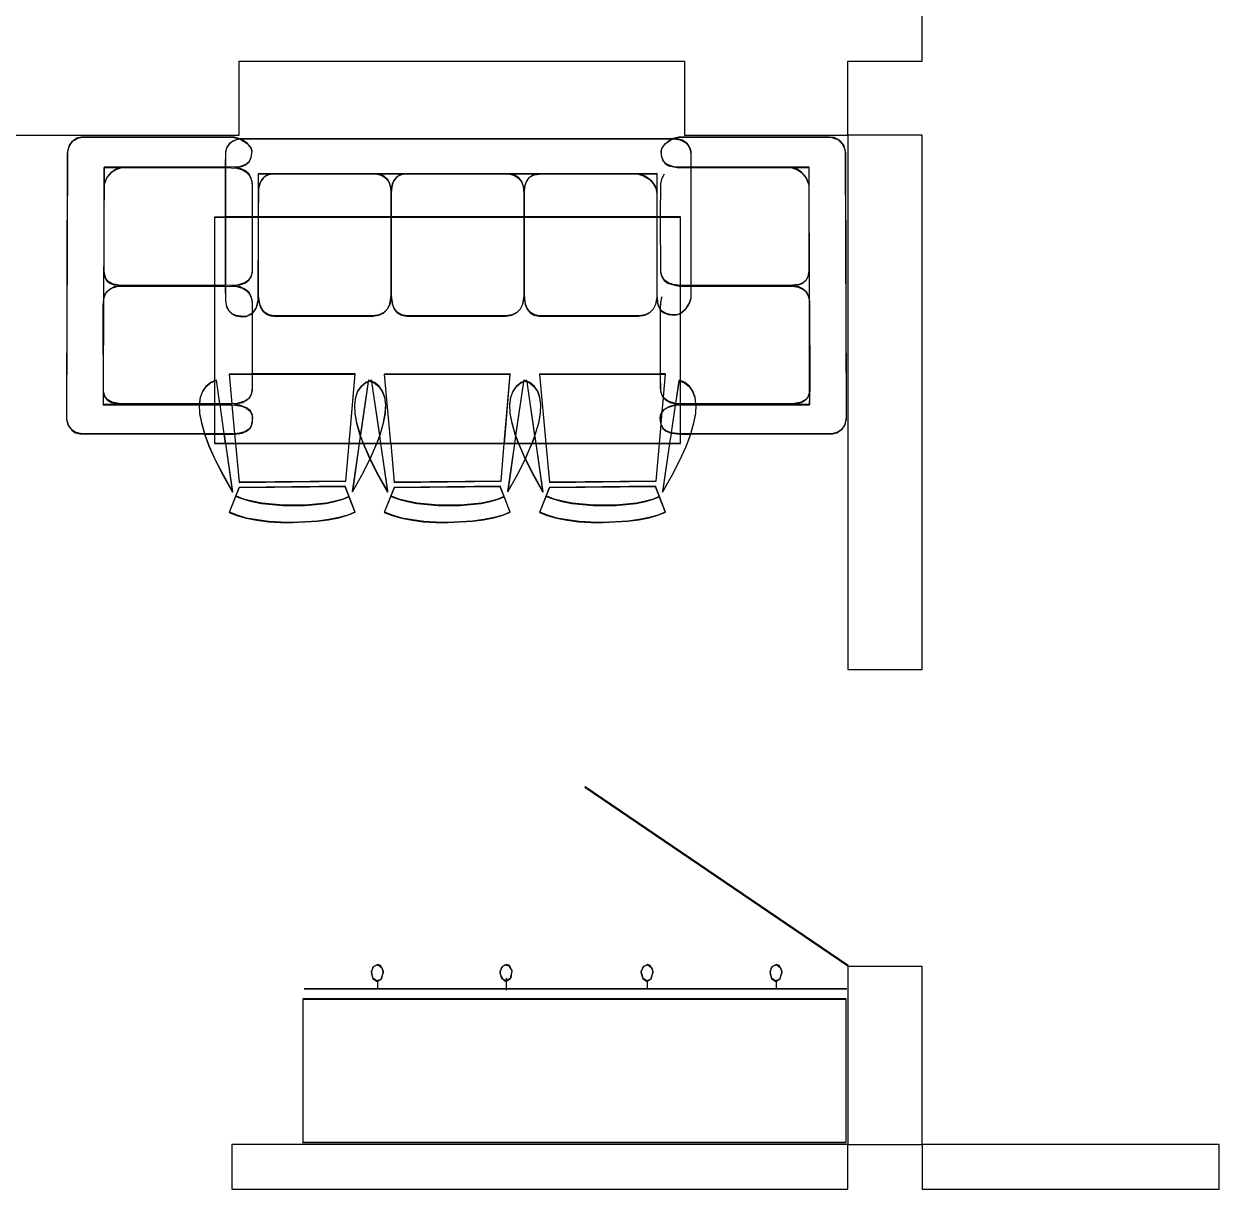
# Model space of a CAD drawing. Header units: metres. Extents: x -12.3 to 21.7, y -8.9 to 7.5.
# Drawn here: x 4.175 to 8.2, y -4.55 to -0.625 of the extents above; entities that cross this region are included whole.
import ezdxf

# ---------------------------------------------------------------- set-up
doc = ezdxf.new("R2010")
doc.units = ezdxf.units.M

msp = doc.modelspace()

# ---------------------------------------------------------------- linework, layer by layer
for p, q in [((7.2, -0.75), (7.2, 1.3)), ((4.9, -1), (4.9, -0.75)), ((4.9, -0.75), (6.4, -0.75)), ((6.4, -0.75), (6.4, -1)), ((6.95, -1), (6.95, -0.75)), ((6.95, -0.75), (7.2, -0.75)), ((4, -1), (4.9, -1)), ((6.8884, -1.006), (6.3811, -1.0065)), ((6.4, -1), (6.95, -1)), ((6.9039, -1.008), (6.8884, -1.006)), ((7.2, -1), (6.95, -1)), ((6.95, -1), (6.95, -2.8)), ((7.2, -2.8), (7.2, -1)), ((4.325, -1.0407), (4.3212, -1.0613)), ((4.3226, -1.0532), (4.3288, -1.0334)), ((4.3357, -1.0234), (4.325, -1.0407)), ((4.3288, -1.0334), (4.3408, -1.0187)), ((4.3537, -1.0104), (4.3357, -1.0234)), ((4.3408, -1.0187), (4.3596, -1.009)), ((4.3681, -1.0065), (4.3537, -1.0104)), ((4.3596, -1.009), (4.3751, -1.007)), ((4.8834, -1.0065), (4.3681, -1.0065)), ((4.3751, -1.007), (4.8824, -1.0075)), ((4.8582, -1.0413), (4.854, -1.0558)), ((4.855, -1.0548), (4.8592, -1.0403)), ((4.8661, -1.0297), (4.8582, -1.0413)), ((4.8592, -1.0403), (4.8713, -1.0249)), ((4.8783, -1.0198), (4.8661, -1.0297)), ((4.8713, -1.0249), (4.8912, -1.0149)), ((4.9, -1.012), (4.8783, -1.0198)), ((4.8824, -1.0075), (4.9, -1.012)), ((4.9027, -1.0117), (4.8834, -1.0065)), ((4.8912, -1.0149), (4.9017, -1.0127)), ((4.9017, -1.0127), (4.9264, -1.0274)), ((6.3613, -1.0105), (4.9027, -1.0117)), ((4.9043, -1.0123), (6.3619, -1.0116)), ((4.9274, -1.0264), (4.9043, -1.0123)), ((4.9264, -1.0274), (4.9395, -1.0436)), ((4.9405, -1.0426), (4.9274, -1.0264)), ((4.9395, -1.0436), (4.9423, -1.0549)), ((4.9433, -1.0539), (4.9405, -1.0426)), ((6.3263, -1.038), (6.321, -1.0492)), ((6.3212, -1.0539), (6.324, -1.0426)), ((6.324, -1.0426), (6.3361, -1.0274)), ((6.3432, -1.0216), (6.3263, -1.038)), ((6.3361, -1.0274), (6.3563, -1.0145)), ((6.3619, -1.0116), (6.3432, -1.0216)), ((6.3563, -1.0145), (6.3632, -1.0117)), ((6.3811, -1.0065), (6.3613, -1.0105)), ((6.3632, -1.0117), (6.3849, -1.0152)), ((6.3661, -1.0107), (6.3881, -1.007)), ((6.393, -1.0169), (6.3661, -1.0107)), ((6.3849, -1.0152), (6.4042, -1.0256)), ((6.3881, -1.007), (6.8954, -1.0075)), ((6.4102, -1.0295), (6.393, -1.0169)), ((6.4042, -1.0256), (6.4134, -1.036)), ((6.4177, -1.0411), (6.4102, -1.0295)), ((6.4134, -1.036), (6.4192, -1.0489)), ((6.4217, -1.0552), (6.4177, -1.0411)), ((6.8954, -1.0075), (6.9161, -1.0147)), ((6.9227, -1.0177), (6.9039, -1.008)), ((6.9161, -1.0147), (6.9311, -1.0286)), ((6.9357, -1.0334), (6.9227, -1.0177)), ((6.9311, -1.0286), (6.9397, -1.0473)), ((6.9419, -1.0532), (6.9357, -1.0334)), ((4.3212, -1.0613), (4.3186, -1.9581)), ((4.3195, -1.9571), (4.3226, -1.0532)), ((4.854, -1.0558), (4.8534, -1.1081)), ((4.8544, -1.1081), (4.855, -1.0548)), ((4.9397, -1.0755), (4.9327, -1.0902)), ((4.9337, -1.0892), (4.9407, -1.0745)), ((4.9423, -1.0549), (4.9397, -1.0755)), ((4.9407, -1.0745), (4.9433, -1.0539)), ((6.321, -1.0492), (6.3209, -1.066)), ((6.3209, -1.066), (6.3258, -1.0836)), ((6.3238, -1.0745), (6.3212, -1.0539)), ((6.3309, -1.0892), (6.3238, -1.0745)), ((6.3258, -1.0836), (6.3349, -1.0957)), ((6.4192, -1.0489), (6.4212, -1.0641)), ((6.4212, -1.0641), (6.4212, -1.1081)), ((6.4222, -1.1081), (6.4217, -1.0552)), ((6.9397, -1.0473), (6.9414, -1.0613)), ((6.9414, -1.0613), (6.944, -1.9581)), ((6.9454, -1.95), (6.9419, -1.0532)), ((4.445, -1.1081), (4.4426, -1.5532)), ((4.4448, -1.1662), (4.445, -1.1092)), ((4.8534, -1.1081), (4.445, -1.1081)), ((4.445, -1.1092), (4.5015, -1.1092)), ((4.4706, -1.124), (4.4529, -1.1448)), ((4.4539, -1.1438), (4.4696, -1.125)), ((4.4696, -1.125), (4.4844, -1.1153)), ((4.4854, -1.1143), (4.4706, -1.124)), ((4.4844, -1.1153), (4.5016, -1.1099)), ((4.5015, -1.1092), (4.4854, -1.1143)), ((4.5016, -1.1099), (4.8534, -1.1092)), ((4.8534, -1.1092), (4.8534, -1.2745)), ((4.9012, -1.1064), (4.8544, -1.1081)), ((4.8544, -1.2745), (4.8544, -1.1092)), ((4.8544, -1.1092), (4.8925, -1.1109)), ((4.8852, -1.1089), (4.908, -1.1057)), ((4.9032, -1.1121), (4.8852, -1.1089)), ((4.8925, -1.1109), (4.9108, -1.1162)), ((4.9228, -1.099), (4.9012, -1.1064)), ((4.9196, -1.1192), (4.9032, -1.1121)), ((4.908, -1.1057), (4.9218, -1.1)), ((4.9108, -1.1162), (4.9253, -1.1251)), ((4.9321, -1.13), (4.9196, -1.1192)), ((4.9218, -1.1), (4.9337, -1.0892)), ((4.9327, -1.0902), (4.9228, -1.099)), ((4.9253, -1.1251), (4.9358, -1.1377)), ((6.3417, -1.099), (6.3309, -1.0892)), ((6.3349, -1.0957), (6.3473, -1.1033)), ((6.3634, -1.1064), (6.3417, -1.099)), ((6.3473, -1.1033), (6.3806, -1.1096)), ((6.4212, -1.1081), (6.3634, -1.1064)), ((6.3806, -1.1096), (6.4212, -1.1092)), ((6.4212, -1.1092), (6.4212, -1.5063)), ((6.8195, -1.1081), (6.4222, -1.1081)), ((6.4222, -1.5063), (6.4222, -1.1092)), ((6.4222, -1.1092), (6.7609, -1.1099)), ((6.7609, -1.1099), (6.7781, -1.1153)), ((6.7791, -1.1143), (6.7631, -1.1092)), ((6.7631, -1.1092), (6.8185, -1.1092)), ((6.7781, -1.1153), (6.7929, -1.125)), ((6.7939, -1.124), (6.7791, -1.1143)), ((6.7929, -1.125), (6.8096, -1.1448)), ((6.8106, -1.1438), (6.7939, -1.124)), ((6.8185, -1.1092), (6.8187, -1.1651)), ((6.8206, -1.5512), (6.8195, -1.1081)), ((4.4529, -1.1448), (4.4448, -1.1662)), ((4.4453, -1.4608), (4.4456, -1.1662)), ((4.4456, -1.1662), (4.4539, -1.1438)), ((4.9405, -1.1445), (4.9321, -1.13)), ((4.9358, -1.1377), (4.9421, -1.1542)), ((4.9447, -1.1629), (4.9405, -1.1445)), ((4.9421, -1.1542), (4.9443, -1.1746)), ((4.9453, -1.2745), (4.9447, -1.1629)), ((4.9645, -1.13), (4.9644, -1.2745)), ((6.3076, -1.129), (4.9645, -1.13)), ((4.9654, -1.13), (5.0076, -1.13)), ((4.9654, -1.1798), (4.9654, -1.13)), ((4.9715, -1.1569), (4.9654, -1.1798)), ((4.9659, -1.1833), (4.9694, -1.1639)), ((4.9694, -1.1639), (4.9765, -1.149)), ((4.9803, -1.1442), (4.9715, -1.1569)), ((4.9765, -1.149), (4.986, -1.1394)), ((4.9935, -1.1345), (4.9803, -1.1442)), ((4.986, -1.1394), (4.9999, -1.1326)), ((5.0076, -1.13), (4.9935, -1.1345)), ((4.9999, -1.1326), (5.0129, -1.13)), ((5.0129, -1.13), (5.362, -1.1306)), ((5.362, -1.1306), (5.38, -1.1355)), ((5.3725, -1.1316), (5.3648, -1.13)), ((5.3648, -1.13), (5.4537, -1.13)), ((5.3885, -1.1384), (5.3725, -1.1316)), ((5.38, -1.1355), (5.3939, -1.1442)), ((5.4002, -1.149), (5.3885, -1.1384)), ((5.3939, -1.1442), (5.4036, -1.1569)), ((5.4079, -1.1639), (5.4002, -1.149)), ((5.4036, -1.1569), (5.4093, -1.174)), ((5.4117, -1.1833), (5.4079, -1.1639)), ((5.4135, -1.1833), (5.4168, -1.1639)), ((5.4188, -1.1569), (5.4138, -1.174)), ((5.4168, -1.1639), (5.4235, -1.149)), ((5.4271, -1.1442), (5.4188, -1.1569)), ((5.4235, -1.149), (5.4326, -1.1394)), ((5.4399, -1.1345), (5.4271, -1.1442)), ((5.4326, -1.1394), (5.4461, -1.1326)), ((5.4537, -1.13), (5.4399, -1.1345)), ((5.4461, -1.1326), (5.4589, -1.13)), ((5.4589, -1.13), (5.8083, -1.1306)), ((5.8083, -1.1306), (5.8268, -1.1355)), ((5.8278, -1.1345), (5.8112, -1.13)), ((5.8112, -1.13), (5.9029, -1.1305)), ((5.8268, -1.1355), (5.841, -1.1442)), ((5.842, -1.1432), (5.8278, -1.1345)), ((5.841, -1.1442), (5.851, -1.1569)), ((5.852, -1.1559), (5.842, -1.1432)), ((5.851, -1.1569), (5.857, -1.174)), ((5.858, -1.173), (5.852, -1.1559)), ((5.8612, -1.1833), (5.8645, -1.164)), ((5.8664, -1.1571), (5.8614, -1.1741)), ((5.8645, -1.164), (5.8712, -1.1494)), ((5.8748, -1.1446), (5.8664, -1.1571)), ((5.8712, -1.1494), (5.8803, -1.14)), ((5.8876, -1.1352), (5.8748, -1.1446)), ((5.8803, -1.14), (5.8938, -1.1334)), ((5.9029, -1.1305), (5.8876, -1.1352)), ((5.8938, -1.1334), (5.9207, -1.13)), ((5.9207, -1.13), (6.2414, -1.1306)), ((6.2414, -1.1306), (6.2582, -1.1352)), ((6.2675, -1.138), (6.2443, -1.13)), ((6.2443, -1.13), (6.3066, -1.13)), ((6.2582, -1.1352), (6.282, -1.1493)), ((6.2897, -1.1546), (6.2675, -1.138)), ((6.282, -1.1493), (6.2947, -1.1627)), ((6.3006, -1.1693), (6.2897, -1.1546)), ((6.2947, -1.1627), (6.3034, -1.1784)), ((6.3066, -1.13), (6.3066, -1.1855)), ((6.3076, -1.2745), (6.3076, -1.129)), ((6.3188, -1.1639), (6.3182, -1.2745)), ((6.323, -1.1455), (6.3188, -1.1639)), ((6.3192, -1.2745), (6.3198, -1.1629)), ((6.3198, -1.1629), (6.324, -1.1445)), ((6.3315, -1.1309), (6.323, -1.1455)), ((6.324, -1.1445), (6.3315, -1.1309)), ((6.8096, -1.1448), (6.8179, -1.1672)), ((6.8187, -1.1651), (6.8106, -1.1438)), ((4.9443, -1.1746), (4.9443, -1.2745)), ((4.9654, -1.2745), (4.9659, -1.1833)), ((5.4093, -1.174), (5.4112, -1.1959)), ((5.4112, -1.1959), (5.4112, -1.2745)), ((5.4122, -1.1941), (5.4117, -1.1833)), ((5.4138, -1.174), (5.4122, -1.1941)), ((5.4131, -1.2745), (5.4135, -1.1833)), ((5.857, -1.174), (5.8589, -1.1959)), ((5.8598, -1.1936), (5.858, -1.173)), ((5.8589, -1.1959), (5.8589, -1.2745)), ((5.8614, -1.1741), (5.8598, -1.1936)), ((5.8608, -1.2745), (5.8612, -1.1833)), ((6.3066, -1.1855), (6.3006, -1.1693)), ((6.3034, -1.1784), (6.3066, -1.1959)), ((6.3066, -1.1959), (6.3066, -1.2745)), ((6.8179, -1.1672), (6.8182, -1.4618)), ((4.8534, -1.2745), (4.8171, -1.2755)), ((4.8171, -1.2755), (4.8171, -1.5063)), ((4.8182, -1.5063), (4.8182, -1.2755)), ((4.8182, -1.2755), (4.8534, -1.2755)), ((4.8534, -1.2755), (4.8534, -1.5063)), ((4.9443, -1.2745), (4.8544, -1.2745)), ((4.8544, -1.5063), (4.8544, -1.2755)), ((4.8544, -1.2755), (4.9443, -1.2755)), ((4.9443, -1.2755), (4.9437, -1.4618)), ((4.9447, -1.4608), (4.9453, -1.2755)), ((4.9644, -1.2745), (4.9453, -1.2745)), ((4.9453, -1.2755), (4.9644, -1.2755)), ((4.9644, -1.2755), (4.9629, -1.5618)), ((5.4112, -1.2745), (4.9654, -1.2745)), ((4.9654, -1.5398), (4.9654, -1.2755)), ((4.9654, -1.2755), (5.4112, -1.2755)), ((5.4112, -1.2755), (5.4107, -1.5508)), ((5.8589, -1.2745), (5.4131, -1.2745)), ((5.4131, -1.5388), (5.4131, -1.2755)), ((5.4131, -1.2755), (5.8589, -1.2755)), ((5.8589, -1.2755), (5.8584, -1.5508)), ((6.3066, -1.2745), (5.8608, -1.2745)), ((5.8608, -1.5388), (5.8608, -1.2755)), ((5.8608, -1.2755), (6.3066, -1.2755)), ((6.3066, -1.2755), (6.3061, -1.5508)), ((6.3182, -1.2745), (6.3076, -1.2745)), ((6.3076, -1.5397), (6.3076, -1.2755)), ((6.3076, -1.2755), (6.3182, -1.2755)), ((6.3182, -1.2755), (6.3188, -1.4618)), ((6.3859, -1.2745), (6.3192, -1.2745)), ((6.3198, -1.4608), (6.3192, -1.2755)), ((6.3192, -1.2755), (6.3849, -1.2755)), ((6.3849, -1.2755), (6.3849, -1.5061)), ((6.3859, -1.5061), (6.3859, -1.2745)), ((4.4447, -1.5445), (4.4443, -1.4618)), ((4.4443, -1.4618), (4.4473, -1.477)), ((4.451, -1.4824), (4.4453, -1.4608)), ((4.4473, -1.477), (4.4537, -1.4891)), ((4.4593, -1.4929), (4.451, -1.4824)), ((4.4537, -1.4891), (4.4641, -1.4981)), ((4.9186, -1.4981), (4.9321, -1.4881)), ((4.9315, -1.4885), (4.9196, -1.4971)), ((4.9395, -1.477), (4.9315, -1.4885)), ((4.9321, -1.4881), (4.9405, -1.476)), ((4.9437, -1.4618), (4.9395, -1.477)), ((4.9405, -1.476), (4.9447, -1.4608)), ((6.3188, -1.4618), (6.323, -1.477)), ((6.324, -1.476), (6.3198, -1.4608)), ((6.323, -1.477), (6.3315, -1.4891)), ((6.3325, -1.4881), (6.324, -1.476)), ((6.3315, -1.4891), (6.344, -1.4981)), ((6.345, -1.4971), (6.3325, -1.4881)), ((6.7985, -1.4981), (6.8098, -1.4881)), ((6.8088, -1.4891), (6.7995, -1.4971)), ((6.8152, -1.477), (6.8088, -1.4891)), ((6.8098, -1.4881), (6.8162, -1.476)), ((6.8182, -1.4618), (6.8152, -1.477)), ((6.8162, -1.476), (6.8194, -1.4556)), ((6.8194, -1.4556), (6.8196, -1.547)), ((4.4488, -1.5357), (4.4573, -1.5237)), ((4.4639, -1.5182), (4.4518, -1.5299)), ((4.4573, -1.5237), (4.4701, -1.5151)), ((4.4719, -1.5004), (4.4593, -1.4929)), ((4.4795, -1.5111), (4.4639, -1.5182)), ((4.4641, -1.4981), (4.4789, -1.504)), ((4.4701, -1.5151), (4.488, -1.5099)), ((4.4999, -1.5059), (4.4719, -1.5004)), ((4.4789, -1.504), (4.5087, -1.5072)), ((4.5087, -1.5072), (4.4795, -1.5111)), ((4.488, -1.5099), (4.5109, -1.5081)), ((4.8171, -1.5063), (4.4999, -1.5059)), ((4.5109, -1.5081), (4.8171, -1.5081)), ((4.8171, -1.5081), (4.8171, -1.8275)), ((4.8534, -1.5063), (4.8182, -1.5063)), ((4.8182, -1.827), (4.8182, -1.5081)), ((4.8182, -1.5081), (4.8534, -1.5081)), ((4.8534, -1.5081), (4.8539, -1.5582)), ((4.8935, -1.5048), (4.8544, -1.5063)), ((4.8549, -1.5572), (4.8544, -1.5081)), ((4.8544, -1.5081), (4.8925, -1.5099)), ((4.8736, -1.5072), (4.9021, -1.504)), ((4.9032, -1.5111), (4.8736, -1.5072)), ((4.8925, -1.5099), (4.9108, -1.5151)), ((4.9196, -1.4971), (4.8935, -1.5048)), ((4.9021, -1.504), (4.9186, -1.4981)), ((4.9196, -1.5182), (4.9032, -1.5111)), ((4.9108, -1.5151), (4.9253, -1.5241)), ((4.932, -1.5289), (4.9196, -1.5182)), ((4.9253, -1.5241), (4.9358, -1.5367)), ((4.9405, -1.5435), (4.932, -1.5289)), ((6.344, -1.4981), (6.37, -1.5058)), ((6.3614, -1.503), (6.345, -1.4971)), ((6.3849, -1.5061), (6.3614, -1.503)), ((6.37, -1.5058), (6.3816, -1.5075)), ((6.3816, -1.5075), (6.3806, -1.5086)), ((6.3806, -1.5086), (6.3849, -1.5084)), ((6.3849, -1.5084), (6.3849, -1.601)), ((6.4212, -1.5063), (6.3859, -1.5061)), ((6.3859, -1.5084), (6.4212, -1.5081)), ((6.3859, -1.6005), (6.3859, -1.5084)), ((6.4212, -1.5081), (6.4206, -1.5486)), ((6.4216, -1.5476), (6.4222, -1.5081)), ((6.7526, -1.5063), (6.4222, -1.5063)), ((6.4222, -1.5081), (6.7637, -1.5086)), ((6.7846, -1.503), (6.7526, -1.5063)), ((6.755, -1.5072), (6.7836, -1.504)), ((6.785, -1.5111), (6.755, -1.5072)), ((6.7637, -1.5086), (6.784, -1.512)), ((6.7836, -1.504), (6.7985, -1.4981)), ((6.784, -1.512), (6.7996, -1.5192)), ((6.7995, -1.4971), (6.7846, -1.503)), ((6.8006, -1.5182), (6.785, -1.5111)), ((6.7996, -1.5192), (6.8107, -1.5299)), ((6.8117, -1.5289), (6.8006, -1.5182)), ((6.8196, -1.547), (6.8117, -1.5289)), ((4.4426, -1.5532), (4.441, -1.5736)), ((4.4431, -1.8643), (4.4439, -1.5512)), ((4.4439, -1.5512), (4.4488, -1.5357)), ((4.4518, -1.5299), (4.4447, -1.5445)), ((4.8539, -1.5582), (4.8576, -1.5776)), ((4.8586, -1.5765), (4.8549, -1.5572)), ((4.9358, -1.5367), (4.9421, -1.5532)), ((4.9447, -1.5619), (4.9405, -1.5435)), ((4.9421, -1.5532), (4.9443, -1.5736)), ((4.9453, -1.5988), (4.9447, -1.5619)), ((4.9629, -1.5618), (4.9559, -1.5841)), ((4.9569, -1.5831), (4.965, -1.5522)), ((4.965, -1.5522), (4.971, -1.5785)), ((4.9691, -1.5692), (4.9654, -1.5398)), ((4.9758, -1.5849), (4.9691, -1.5692)), ((5.3998, -1.5849), (5.4078, -1.5692)), ((5.4107, -1.5508), (5.4068, -1.5701)), ((5.4078, -1.5692), (5.4121, -1.5404)), ((5.4121, -1.5404), (5.4158, -1.5701)), ((5.4168, -1.5692), (5.4131, -1.5388)), ((5.4235, -1.5849), (5.4168, -1.5692)), ((5.8475, -1.5849), (5.8555, -1.5692)), ((5.8584, -1.5508), (5.8545, -1.5701)), ((5.8555, -1.5692), (5.8598, -1.541)), ((5.8598, -1.541), (5.8635, -1.5701)), ((5.8645, -1.5691), (5.8608, -1.5388)), ((5.8712, -1.5849), (5.8645, -1.5691)), ((6.2952, -1.5849), (6.3031, -1.5691)), ((6.3061, -1.5508), (6.3021, -1.5701)), ((6.3031, -1.5691), (6.3069, -1.551)), ((6.3069, -1.551), (6.3105, -1.5731)), ((6.3114, -1.5721), (6.3076, -1.5397)), ((6.3188, -1.5629), (6.3179, -1.5856)), ((6.323, -1.5445), (6.3188, -1.5629)), ((6.3192, -1.5726), (6.323, -1.5445)), ((6.4047, -1.5845), (6.4173, -1.5633)), ((6.4206, -1.5486), (6.4129, -1.5718)), ((6.4173, -1.5633), (6.4216, -1.5476)), ((6.8107, -1.5299), (6.8178, -1.5445)), ((6.8178, -1.5445), (6.8196, -1.5521)), ((6.8196, -1.5521), (6.8199, -1.8688)), ((6.8221, -1.5619), (6.8206, -1.5512)), ((6.8225, -1.851), (6.8221, -1.5619)), ((4.441, -1.5736), (4.442, -1.9079)), ((4.8576, -1.5776), (4.8648, -1.592)), ((4.8658, -1.591), (4.8586, -1.5765)), ((4.8648, -1.592), (4.875, -1.6021)), ((4.8761, -1.6011), (4.8658, -1.591)), ((4.875, -1.6021), (4.8882, -1.6082)), ((4.8892, -1.6072), (4.8761, -1.6011)), ((4.8882, -1.6082), (4.9125, -1.6114)), ((4.9135, -1.6104), (4.8892, -1.6072)), ((4.9243, -1.6094), (4.9135, -1.6104)), ((4.9233, -1.6104), (4.9403, -1.6032)), ((4.9335, -1.6066), (4.9243, -1.6094)), ((4.9443, -1.5996), (4.9335, -1.6066)), ((4.9403, -1.6032), (4.9443, -1.5998)), ((4.9443, -1.5736), (4.9443, -1.5996)), ((4.9443, -1.5998), (4.9443, -1.8041)), ((4.9453, -1.5989), (4.9569, -1.5831)), ((4.9559, -1.5841), (4.9453, -1.5988)), ((4.9453, -1.8041), (4.9453, -1.5989)), ((4.971, -1.5785), (4.9794, -1.5923)), ((4.9859, -1.5968), (4.9758, -1.5849)), ((4.9794, -1.5923), (4.9912, -1.6023)), ((4.9994, -1.6049), (4.9859, -1.5968)), ((4.9912, -1.6023), (5.0065, -1.6084)), ((5.0165, -1.6089), (4.9994, -1.6049)), ((5.0065, -1.6084), (5.0253, -1.6104)), ((5.3508, -1.6089), (5.0165, -1.6089)), ((5.0253, -1.6104), (5.3498, -1.6099)), ((5.3498, -1.6099), (5.3704, -1.6058)), ((5.3714, -1.6049), (5.3508, -1.6089)), ((5.3704, -1.6058), (5.3867, -1.5978)), ((5.3877, -1.5968), (5.3714, -1.6049)), ((5.3867, -1.5978), (5.3998, -1.5849)), ((5.3988, -1.5859), (5.3877, -1.5968)), ((5.4068, -1.5701), (5.3988, -1.5859)), ((5.4158, -1.5701), (5.4225, -1.5859)), ((5.4225, -1.5859), (5.4326, -1.5978)), ((5.4336, -1.5968), (5.4235, -1.5849)), ((5.4326, -1.5978), (5.4461, -1.6058)), ((5.4471, -1.6049), (5.4336, -1.5968)), ((5.4461, -1.6058), (5.4631, -1.6099)), ((5.4642, -1.6089), (5.4471, -1.6049)), ((5.4631, -1.6099), (5.7975, -1.6099)), ((5.7985, -1.6089), (5.4642, -1.6089)), ((5.7975, -1.6099), (5.8181, -1.6058)), ((5.8191, -1.6049), (5.7985, -1.6089)), ((5.8181, -1.6058), (5.8344, -1.5978)), ((5.8354, -1.5968), (5.8191, -1.6049)), ((5.8344, -1.5978), (5.8475, -1.5849)), ((5.8465, -1.5859), (5.8354, -1.5968)), ((5.8545, -1.5701), (5.8465, -1.5859)), ((5.8635, -1.5701), (5.8702, -1.5858)), ((5.8702, -1.5858), (5.8803, -1.5978)), ((5.8812, -1.5968), (5.8712, -1.5849)), ((5.8803, -1.5978), (5.8938, -1.6058)), ((5.8948, -1.6049), (5.8812, -1.5968)), ((5.8938, -1.6058), (5.9108, -1.6099)), ((5.9118, -1.6089), (5.8948, -1.6049)), ((5.9108, -1.6099), (6.2451, -1.6099)), ((6.2461, -1.6089), (5.9118, -1.6089)), ((6.2451, -1.6099), (6.2658, -1.6058)), ((6.2668, -1.6049), (6.2461, -1.6089)), ((6.2658, -1.6058), (6.2821, -1.5978)), ((6.2831, -1.5968), (6.2668, -1.6049)), ((6.2821, -1.5978), (6.2952, -1.5849)), ((6.2942, -1.5858), (6.2831, -1.5968)), ((6.3021, -1.5701), (6.2942, -1.5858)), ((6.3105, -1.5731), (6.3182, -1.5881)), ((6.3179, -1.5856), (6.3114, -1.5721)), ((6.3182, -1.5881), (6.3182, -1.8041)), ((6.3192, -1.5871), (6.3192, -1.5726)), ((6.3227, -1.5913), (6.3192, -1.5871)), ((6.3192, -1.8041), (6.3192, -1.5893)), ((6.3192, -1.5893), (6.3278, -1.5972)), ((6.3363, -1.6002), (6.3227, -1.5913)), ((6.3278, -1.5972), (6.3443, -1.6041)), ((6.356, -1.605), (6.3363, -1.6002)), ((6.3443, -1.6041), (6.3675, -1.6066)), ((6.3748, -1.6049), (6.356, -1.605)), ((6.3675, -1.6066), (6.3849, -1.6015)), ((6.3849, -1.601), (6.3748, -1.6049)), ((6.3849, -1.6015), (6.3849, -1.8261)), ((6.3989, -1.5908), (6.3859, -1.6005)), ((6.3859, -1.8265), (6.3865, -1.6007)), ((6.3865, -1.6007), (6.4047, -1.5845)), ((6.4129, -1.5718), (6.3989, -1.5908)), ((4.9125, -1.6114), (4.9233, -1.6104)), ((4.9443, -1.8041), (4.866, -1.8051)), ((4.866, -1.8051), (4.8753, -1.9052)), ((4.8671, -1.8051), (4.9443, -1.8051)), ((4.8764, -1.9051), (4.8671, -1.8051)), ((4.9443, -1.8051), (4.9437, -1.8608)), ((5.2903, -1.8041), (4.9453, -1.8041)), ((4.9453, -1.851), (4.9453, -1.8051)), ((4.9453, -1.8051), (5.2893, -1.8051)), ((5.2893, -1.8051), (5.2693, -2.0379)), ((5.2702, -2.0379), (5.2903, -1.8041)), ((5.8129, -1.8041), (5.3887, -1.8051)), ((5.3887, -1.8051), (5.4101, -2.0379)), ((5.4112, -2.0379), (5.3897, -1.8051)), ((5.3897, -1.8051), (5.8119, -1.8051)), ((5.8119, -1.8051), (5.7919, -2.0379)), ((5.7928, -2.0379), (5.8129, -1.8041)), ((6.3182, -1.8041), (5.9113, -1.8051)), ((5.9113, -1.8051), (5.9327, -2.0379)), ((5.9338, -2.0379), (5.9123, -1.8051)), ((5.9123, -1.8051), (6.3182, -1.8051)), ((6.3182, -1.8051), (6.3188, -1.8608)), ((6.3355, -1.8041), (6.3192, -1.8041)), ((6.3192, -1.851), (6.3192, -1.8051)), ((6.3192, -1.8051), (6.3345, -1.8051)), ((6.3345, -1.8051), (6.3279, -1.8816)), ((6.3288, -1.8826), (6.3355, -1.8041)), ((4.7876, -1.8468), (4.7761, -1.8633)), ((4.7771, -1.8623), (4.7884, -1.8462)), ((4.8042, -1.8333), (4.7876, -1.8468)), ((4.7884, -1.8462), (4.8032, -1.8343)), ((4.8032, -1.8343), (4.8171, -1.828)), ((4.8171, -1.8275), (4.8042, -1.8333)), ((4.8171, -1.828), (4.8171, -1.9053)), ((4.8235, -1.8246), (4.8182, -1.827)), ((4.8182, -1.8276), (4.8225, -1.8256)), ((4.8182, -1.9053), (4.8182, -1.8276)), ((4.8225, -1.8256), (4.8341, -1.9053)), ((4.8352, -1.9053), (4.8235, -1.8246)), ((4.9431, -1.8678), (4.9453, -1.851)), ((5.3103, -1.8468), (5.2987, -1.8633)), ((5.2997, -1.8623), (5.311, -1.8462)), ((5.3347, -1.8303), (5.3085, -2.0105)), ((5.3091, -2.0121), (5.3356, -1.8298)), ((5.3268, -1.8333), (5.3103, -1.8468)), ((5.311, -1.8462), (5.3258, -1.8343)), ((5.3258, -1.8343), (5.3347, -1.8303)), ((5.3348, -1.8297), (5.3268, -1.8333)), ((5.3364, -1.8246), (5.3348, -1.8297)), ((5.3356, -1.8298), (5.3403, -1.8278)), ((5.3357, -1.8293), (5.3362, -1.8259)), ((5.3396, -1.8275), (5.3357, -1.8293)), ((5.3362, -1.8259), (5.3396, -1.8275)), ((5.3412, -1.8268), (5.3364, -1.8246)), ((5.3403, -1.8278), (5.3458, -1.8303)), ((5.3461, -1.8246), (5.3412, -1.8268)), ((5.3419, -1.827), (5.3451, -1.8256)), ((5.3456, -1.8287), (5.3419, -1.827)), ((5.3451, -1.8256), (5.3456, -1.8287)), ((5.3458, -1.8303), (5.3724, -2.0131)), ((5.3468, -1.8293), (5.3461, -1.8246)), ((5.3557, -1.8333), (5.3468, -1.8293)), ((5.3732, -2.0109), (5.347, -1.8308)), ((5.347, -1.8308), (5.3547, -1.8343)), ((5.3547, -1.8343), (5.3703, -1.8468)), ((5.3712, -1.8458), (5.3557, -1.8333)), ((5.3703, -1.8468), (5.3818, -1.8633)), ((5.3828, -1.8623), (5.3712, -1.8458)), ((5.8328, -1.8468), (5.8212, -1.8633)), ((5.8223, -1.8623), (5.8335, -1.8462)), ((5.8573, -1.8303), (5.8311, -2.0105)), ((5.8317, -2.0121), (5.8582, -1.8298)), ((5.8493, -1.8333), (5.8328, -1.8468)), ((5.8335, -1.8462), (5.8483, -1.8343)), ((5.8483, -1.8343), (5.8573, -1.8303)), ((5.8574, -1.8297), (5.8493, -1.8333)), ((5.859, -1.8246), (5.8574, -1.8297)), ((5.8582, -1.8298), (5.8628, -1.8278)), ((5.8583, -1.8293), (5.8588, -1.8259)), ((5.8622, -1.8275), (5.8583, -1.8293)), ((5.8588, -1.8259), (5.8622, -1.8275)), ((5.8638, -1.8268), (5.859, -1.8246)), ((5.8628, -1.8278), (5.8684, -1.8303)), ((5.8687, -1.8246), (5.8638, -1.8268)), ((5.8644, -1.827), (5.8677, -1.8256)), ((5.8681, -1.8287), (5.8644, -1.827)), ((5.8677, -1.8256), (5.8681, -1.8287)), ((5.8684, -1.8303), (5.8949, -2.0131)), ((5.8693, -1.8293), (5.8687, -1.8246)), ((5.8783, -1.8333), (5.8693, -1.8293)), ((5.8958, -2.0109), (5.8696, -1.8308)), ((5.8696, -1.8308), (5.8773, -1.8343)), ((5.8773, -1.8343), (5.8928, -1.8468)), ((5.8938, -1.8458), (5.8783, -1.8333)), ((5.8928, -1.8468), (5.9044, -1.8633)), ((5.9054, -1.8623), (5.8938, -1.8458)), ((6.3214, -1.8678), (6.3192, -1.851)), ((6.3816, -1.8246), (6.3693, -1.9035)), ((6.3701, -1.9036), (6.3814, -1.8259)), ((6.3814, -1.8259), (6.3849, -1.8276)), ((6.3849, -1.8261), (6.3816, -1.8246)), ((6.3849, -1.8276), (6.3849, -1.905)), ((6.4009, -1.8333), (6.3859, -1.8265)), ((6.3859, -1.9051), (6.3859, -1.828)), ((6.3859, -1.828), (6.3999, -1.8343)), ((6.3999, -1.8343), (6.4154, -1.8468)), ((6.4164, -1.8458), (6.4009, -1.8333)), ((6.4154, -1.8468), (6.427, -1.8633)), ((6.428, -1.8623), (6.4164, -1.8458)), ((6.8205, -1.9079), (6.8225, -1.851)), ((4.443, -1.9069), (4.4431, -1.8703)), ((4.4488, -1.8814), (4.4431, -1.8643)), ((4.4431, -1.8703), (4.4478, -1.8824)), ((4.4478, -1.8824), (4.4568, -1.8929)), ((4.4578, -1.8919), (4.4488, -1.8814)), ((4.7687, -1.8838), (4.7659, -1.9053)), ((4.7667, -1.9053), (4.7696, -1.8828)), ((4.7761, -1.8633), (4.7687, -1.8838)), ((4.7696, -1.8828), (4.7771, -1.8623)), ((4.9315, -1.8875), (4.9196, -1.896)), ((4.9253, -1.8929), (4.9368, -1.8814)), ((4.9395, -1.876), (4.9315, -1.8875)), ((4.9368, -1.8814), (4.9431, -1.8678)), ((4.9437, -1.8608), (4.9395, -1.876)), ((5.2912, -1.8838), (5.2881, -1.9083)), ((5.2891, -1.9074), (5.2923, -1.8828)), ((5.2987, -1.8633), (5.2912, -1.8838)), ((5.2923, -1.8828), (5.2997, -1.8623)), ((5.3818, -1.8633), (5.3892, -1.8838)), ((5.3903, -1.8828), (5.3828, -1.8623)), ((5.3892, -1.8838), (5.3924, -1.9083)), ((5.3934, -1.9074), (5.3903, -1.8828)), ((5.8138, -1.8838), (5.8106, -1.9083)), ((5.8117, -1.9074), (5.8148, -1.8828)), ((5.8212, -1.8633), (5.8138, -1.8838)), ((5.8148, -1.8828), (5.8223, -1.8623)), ((5.9044, -1.8633), (5.9118, -1.8838)), ((5.9128, -1.8828), (5.9054, -1.8623)), ((5.9118, -1.8838), (5.915, -1.9083)), ((5.916, -1.9074), (5.9128, -1.8828)), ((6.3188, -1.8608), (6.323, -1.876)), ((6.3279, -1.8816), (6.3214, -1.8678)), ((6.323, -1.876), (6.3278, -1.8836)), ((6.3278, -1.8836), (6.3235, -1.9328)), ((6.3246, -1.9312), (6.3286, -1.8846)), ((6.3286, -1.8846), (6.3372, -1.8929)), ((6.3325, -1.887), (6.3288, -1.8826)), ((6.345, -1.896), (6.3325, -1.887)), ((6.427, -1.8633), (6.4344, -1.8838)), ((6.4354, -1.8828), (6.428, -1.8623)), ((6.4344, -1.8838), (6.4372, -1.9053)), ((6.4383, -1.9053), (6.4354, -1.8828)), ((6.8057, -1.8929), (6.8157, -1.8814)), ((6.8147, -1.8824), (6.8067, -1.8919)), ((6.8199, -1.8688), (6.8147, -1.8824)), ((6.8157, -1.8814), (6.8204, -1.8694)), ((6.8204, -1.8694), (6.8205, -1.9069)), ((4.442, -1.9079), (4.7655, -1.9083)), ((4.4988, -1.9059), (4.443, -1.9069)), ((4.4568, -1.8929), (4.4701, -1.9004)), ((4.4711, -1.8994), (4.4578, -1.8919)), ((4.4701, -1.9004), (4.4988, -1.9059)), ((4.4998, -1.9049), (4.4711, -1.8994)), ((4.7659, -1.9053), (4.4998, -1.9049)), ((4.7655, -1.9083), (4.7668, -1.9371)), ((4.7678, -1.9361), (4.7665, -1.9079)), ((4.7665, -1.9079), (4.8171, -1.9079)), ((4.8171, -1.9053), (4.7667, -1.9053)), ((4.8171, -1.9079), (4.8171, -2.0058)), ((4.8341, -1.9053), (4.8182, -1.9053)), ((4.8182, -2.0058), (4.8182, -1.9079)), ((4.8182, -1.9079), (4.8345, -1.9079)), ((4.8345, -1.9079), (4.8487, -2.0058)), ((4.8753, -1.9052), (4.8352, -1.9053)), ((4.8498, -2.0058), (4.8356, -1.9079)), ((4.8356, -1.9079), (4.8755, -1.9079)), ((4.8755, -1.9079), (4.8846, -2.0056)), ((4.8935, -1.9038), (4.8764, -1.9051)), ((4.8766, -1.9079), (4.9089, -1.9127)), ((4.8857, -2.0055), (4.8766, -1.9079)), ((4.8819, -1.9059), (4.9108, -1.9004)), ((4.902, -1.9096), (4.8819, -1.9059)), ((4.9196, -1.896), (4.8935, -1.9038)), ((4.9251, -1.9181), (4.902, -1.9096)), ((4.9089, -1.9127), (4.9241, -1.9191)), ((4.9108, -1.9004), (4.9253, -1.8929)), ((4.9241, -1.9191), (4.9367, -1.9294)), ((4.9377, -1.9284), (4.9251, -1.9181)), ((4.9367, -1.9294), (4.9442, -1.9445)), ((4.9452, -1.9435), (4.9377, -1.9284)), ((5.2881, -1.9083), (5.2894, -1.9371)), ((5.2904, -1.9361), (5.2891, -1.9074)), ((5.3924, -1.9083), (5.3911, -1.9371)), ((5.3921, -1.9361), (5.3934, -1.9074)), ((5.8106, -1.9083), (5.812, -1.9371)), ((5.813, -1.9361), (5.8117, -1.9074)), ((5.915, -1.9083), (5.9137, -1.9371)), ((5.9147, -1.9361), (5.916, -1.9074)), ((6.321, -1.9729), (6.3245, -1.9318)), ((6.3245, -1.9318), (6.3316, -1.9237)), ((6.3316, -1.9237), (6.3246, -1.9312)), ((6.3468, -1.9144), (6.3316, -1.9237)), ((6.3316, -1.9237), (6.3458, -1.9155)), ((6.3372, -1.8929), (6.3517, -1.9004)), ((6.3693, -1.9035), (6.345, -1.896)), ((6.3458, -1.9155), (6.3684, -1.9094)), ((6.3685, -1.9085), (6.3468, -1.9144)), ((6.3517, -1.9004), (6.3691, -1.9046)), ((6.3684, -1.9094), (6.3548, -2.0023)), ((6.3557, -2.0025), (6.3693, -1.9092)), ((6.3691, -1.9046), (6.3685, -1.9085)), ((6.3693, -1.9092), (6.3849, -1.9079)), ((6.3701, -1.9083), (6.37, -1.9048)), ((6.37, -1.9048), (6.3832, -1.907)), ((6.3849, -1.905), (6.3701, -1.9036)), ((6.3832, -1.907), (6.3701, -1.9083)), ((6.3849, -1.9079), (6.3849, -2.0058)), ((6.4372, -1.9053), (6.3859, -1.9051)), ((6.3859, -2.0058), (6.3859, -1.9079)), ((6.3859, -1.9079), (6.4376, -1.9083)), ((6.4376, -1.9083), (6.4363, -1.9371)), ((6.4373, -1.9361), (6.4386, -1.9079)), ((6.7647, -1.9049), (6.4383, -1.9053)), ((6.4386, -1.9079), (6.8205, -1.9079)), ((6.7637, -1.9059), (6.7924, -1.9004)), ((6.8205, -1.9069), (6.7637, -1.9059)), ((6.7934, -1.8994), (6.7647, -1.9049)), ((6.7924, -1.9004), (6.8057, -1.8929)), ((6.8067, -1.8919), (6.7934, -1.8994)), ((4.3186, -1.9581), (4.3244, -1.9782)), ((4.3254, -1.9772), (4.3195, -1.9571)), ((4.7668, -1.9371), (4.7727, -1.9701)), ((4.7737, -1.9691), (4.7678, -1.9361)), ((4.7727, -1.9701), (4.7829, -2.0058)), ((4.7842, -2.0058), (4.7737, -1.9691)), ((4.9439, -1.9691), (4.9392, -1.982)), ((4.943, -1.9748), (4.9463, -1.9532)), ((4.9442, -1.9445), (4.9439, -1.9691)), ((4.9463, -1.9532), (4.9452, -1.9435)), ((5.2894, -1.9371), (5.2953, -1.9701)), ((5.2963, -1.9691), (5.2904, -1.9361)), ((5.2953, -1.9701), (5.308, -2.0138)), ((5.3085, -2.0105), (5.2963, -1.9691)), ((5.3852, -1.9701), (5.3732, -2.0109)), ((5.3734, -2.0121), (5.3862, -1.9691)), ((5.3911, -1.9371), (5.3852, -1.9701)), ((5.3862, -1.9691), (5.3921, -1.9361)), ((5.812, -1.9371), (5.8179, -1.9701)), ((5.8189, -1.9691), (5.813, -1.9361)), ((5.8179, -1.9701), (5.8306, -2.0138)), ((5.8311, -2.0105), (5.8189, -1.9691)), ((5.9078, -1.9701), (5.8958, -2.0109)), ((5.896, -2.0121), (5.9088, -1.9691)), ((5.9137, -1.9371), (5.9078, -1.9701)), ((5.9088, -1.9691), (5.9147, -1.9361)), ((6.3182, -1.9532), (6.3193, -1.9435)), ((6.3203, -1.9704), (6.3182, -1.9532)), ((6.3235, -1.9328), (6.3183, -1.9445)), ((6.3183, -1.9445), (6.3187, -1.9691)), ((6.3187, -1.9691), (6.32, -1.9739)), ((6.3193, -1.9435), (6.3235, -1.9334)), ((6.3235, -1.9334), (6.3203, -1.9704)), ((6.4304, -1.9701), (6.4201, -2.0058)), ((6.4208, -2.0058), (6.4314, -1.9691)), ((6.4363, -1.9371), (6.4304, -1.9701)), ((6.4314, -1.9691), (6.4373, -1.9361)), ((6.9314, -1.9887), (6.9418, -1.9708)), ((6.944, -1.9581), (6.9381, -1.9782)), ((6.9418, -1.9708), (6.9454, -1.95)), ((4.3244, -1.9782), (4.3371, -1.9945)), ((4.3381, -1.9935), (4.3254, -1.9772)), ((4.3371, -1.9945), (4.3493, -2.0021)), ((4.3503, -2.0011), (4.3381, -1.9935)), ((4.3493, -2.0021), (4.3644, -2.0063)), ((4.3655, -2.0053), (4.3503, -2.0011)), ((4.3644, -2.0063), (4.7834, -2.0074)), ((4.7829, -2.0058), (4.3655, -2.0053)), ((4.7834, -2.0074), (4.799, -2.0492)), ((4.8171, -2.0058), (4.7842, -2.0058)), ((4.8, -2.0482), (4.7845, -2.0068)), ((4.7845, -2.0068), (4.8171, -2.0068)), ((4.8171, -2.0068), (4.8171, -2.0389)), ((4.8487, -2.0058), (4.8182, -2.0058)), ((4.8182, -2.0379), (4.8182, -2.0068)), ((4.8182, -2.0068), (4.8489, -2.0068)), ((4.8489, -2.0068), (4.8534, -2.0379)), ((4.8846, -2.0056), (4.8498, -2.0058)), ((4.85, -2.0068), (4.8847, -2.0065)), ((4.8545, -2.0379), (4.85, -2.0068)), ((4.8847, -2.0065), (4.8875, -2.0379)), ((4.8857, -2.0065), (4.9099, -2.0031)), ((4.9014, -2.0041), (4.8857, -2.0055)), ((4.8886, -2.0379), (4.8857, -2.0065)), ((4.9191, -1.9992), (4.9014, -2.0041)), ((4.9099, -2.0031), (4.925, -1.9967)), ((4.9317, -1.9916), (4.9191, -1.9992)), ((4.925, -1.9967), (4.9365, -1.9865)), ((4.9392, -1.982), (4.9317, -1.9916)), ((4.9365, -1.9865), (4.943, -1.9748)), ((5.3188, -2.0379), (5.3091, -2.0121)), ((5.3771, -2.0379), (5.3734, -2.0121)), ((5.8413, -2.0379), (5.8317, -2.0121)), ((5.8997, -2.0379), (5.896, -2.0121)), ((6.32, -1.9739), (6.3145, -2.0379)), ((6.3154, -2.0379), (6.3207, -1.9762)), ((6.3207, -1.9762), (6.327, -1.9875)), ((6.328, -1.9865), (6.321, -1.9729)), ((6.327, -1.9875), (6.3375, -1.9967)), ((6.3385, -1.9957), (6.328, -1.9865)), ((6.3375, -1.9967), (6.3547, -2.0035)), ((6.3548, -2.0023), (6.3385, -1.9957)), ((6.3547, -2.0035), (6.3497, -2.0379)), ((6.3505, -2.0379), (6.3555, -2.0037)), ((6.3555, -2.0037), (6.3849, -2.0068)), ((6.3849, -2.0058), (6.3557, -2.0025)), ((6.3849, -2.0068), (6.3849, -2.0379)), ((6.4201, -2.0058), (6.3859, -2.0058)), ((6.3859, -2.0379), (6.3859, -2.0068)), ((6.3859, -2.0068), (6.4197, -2.0074)), ((6.4197, -2.0074), (6.404, -2.0492)), ((6.405, -2.0482), (6.4205, -2.0068)), ((6.4205, -2.0068), (6.8981, -2.0063)), ((6.8991, -2.0053), (6.4208, -2.0058)), ((6.8981, -2.0063), (6.9132, -2.0021)), ((6.9142, -2.0011), (6.8991, -2.0053)), ((6.9132, -2.0021), (6.9314, -1.9887)), ((6.9264, -1.9935), (6.9142, -2.0011)), ((6.9381, -1.9782), (6.9264, -1.9935)), ((4.799, -2.0492), (4.8198, -2.0955)), ((4.8208, -2.0945), (4.8, -2.0482)), ((4.8171, -2.0389), (4.8535, -2.0389)), ((4.8534, -2.0379), (4.8182, -2.0379)), ((4.8535, -2.0389), (4.8767, -2.1983)), ((4.8875, -2.0379), (4.8545, -2.0379)), ((4.8783, -2.201), (4.8547, -2.0389)), ((4.8547, -2.0389), (4.8876, -2.0389)), ((4.8876, -2.0389), (4.8997, -2.1693)), ((5.2693, -2.0379), (4.8886, -2.0379)), ((4.8887, -2.0389), (5.2692, -2.0389)), ((4.9007, -2.1683), (4.8887, -2.0389)), ((5.2692, -2.0389), (5.2583, -2.1656)), ((5.2592, -2.1656), (5.2701, -2.0389)), ((5.2701, -2.0389), (5.3044, -2.0389)), ((5.3045, -2.0379), (5.2702, -2.0379)), ((5.3044, -2.0389), (5.2816, -2.201)), ((5.2818, -2.2), (5.3052, -2.0389)), ((5.308, -2.0138), (5.3045, -2.0379)), ((5.3052, -2.0389), (5.3178, -2.0389)), ((5.3054, -2.0379), (5.3087, -2.0148)), ((5.3174, -2.0379), (5.3054, -2.0379)), ((5.3087, -2.0148), (5.3174, -2.0379)), ((5.3178, -2.0389), (5.3403, -2.0908)), ((5.3631, -2.0379), (5.3188, -2.0379)), ((5.341, -2.0891), (5.3191, -2.0389)), ((5.3191, -2.0389), (5.3627, -2.0389)), ((5.3627, -2.0389), (5.341, -2.0891)), ((5.3413, -2.0897), (5.3634, -2.0389)), ((5.3724, -2.0131), (5.3631, -2.0379)), ((5.3634, -2.0389), (5.3761, -2.0389)), ((5.3637, -2.0379), (5.3726, -2.0143)), ((5.376, -2.0379), (5.3637, -2.0379)), ((5.3726, -2.0143), (5.376, -2.0379)), ((5.3761, -2.0389), (5.3993, -2.1983)), ((5.4101, -2.0379), (5.3771, -2.0379)), ((5.4009, -2.201), (5.3773, -2.0389)), ((5.3773, -2.0389), (5.4102, -2.0389)), ((5.4102, -2.0389), (5.4223, -2.1693)), ((5.7919, -2.0379), (5.4112, -2.0379)), ((5.4113, -2.0389), (5.7918, -2.0389)), ((5.4233, -2.1683), (5.4113, -2.0389)), ((5.7918, -2.0389), (5.7809, -2.1656)), ((5.7818, -2.1656), (5.7927, -2.0389)), ((5.7927, -2.0389), (5.8269, -2.0389)), ((5.8271, -2.0379), (5.7928, -2.0379)), ((5.8269, -2.0389), (5.8042, -2.201)), ((5.8043, -2.2), (5.8278, -2.0389)), ((5.8306, -2.0138), (5.8271, -2.0379)), ((5.8278, -2.0389), (5.8403, -2.0389)), ((5.8279, -2.0379), (5.8313, -2.0148)), ((5.84, -2.0379), (5.8279, -2.0379)), ((5.8313, -2.0148), (5.84, -2.0379)), ((5.8403, -2.0389), (5.8628, -2.0908)), ((5.8857, -2.0379), (5.8413, -2.0379)), ((5.8417, -2.0389), (5.8853, -2.0389)), ((5.8635, -2.0891), (5.8417, -2.0389)), ((5.8853, -2.0389), (5.8635, -2.0891)), ((5.8638, -2.0898), (5.8859, -2.0389)), ((5.8949, -2.0131), (5.8857, -2.0379)), ((5.8859, -2.0389), (5.8987, -2.0389)), ((5.8863, -2.0379), (5.8951, -2.0143)), ((5.8986, -2.0379), (5.8863, -2.0379)), ((5.8951, -2.0143), (5.8986, -2.0379)), ((5.8987, -2.0389), (5.9219, -2.1983)), ((5.9327, -2.0379), (5.8997, -2.0379)), ((5.9234, -2.201), (5.8998, -2.0389)), ((5.8998, -2.0389), (5.9328, -2.0389)), ((5.9328, -2.0389), (5.9449, -2.1693)), ((6.3145, -2.0379), (5.9338, -2.0379)), ((5.9339, -2.0389), (6.3144, -2.0389)), ((5.9459, -2.1683), (5.9339, -2.0389)), ((6.3144, -2.0389), (6.3035, -2.1656)), ((6.3044, -2.1656), (6.3153, -2.0389)), ((6.3153, -2.0389), (6.3495, -2.0389)), ((6.3497, -2.0379), (6.3154, -2.0379)), ((6.3495, -2.0389), (6.3258, -2.202)), ((6.327, -2.2), (6.3504, -2.0389)), ((6.3504, -2.0389), (6.3859, -2.0379)), ((6.3849, -2.0379), (6.3505, -2.0379)), ((6.404, -2.0492), (6.3833, -2.0955)), ((6.3843, -2.0945), (6.405, -2.0482)), ((5.3403, -2.0908), (5.3121, -2.1465)), ((5.3131, -2.1454), (5.3405, -2.0914)), ((5.3405, -2.0914), (5.3684, -2.1465)), ((5.3694, -2.1454), (5.3413, -2.0897)), ((5.8628, -2.0908), (5.8347, -2.1465)), ((5.8357, -2.1454), (5.8631, -2.0914)), ((5.8631, -2.0914), (5.891, -2.1465)), ((5.892, -2.1454), (5.8638, -2.0898)), ((4.8198, -2.0955), (4.8458, -2.1465)), ((4.8468, -2.1454), (4.8208, -2.0945)), ((6.3833, -2.0955), (6.3572, -2.1465)), ((6.3583, -2.1454), (6.3843, -2.0945)), ((4.8458, -2.1465), (4.8773, -2.202)), ((4.8767, -2.1983), (4.8468, -2.1454)), ((4.8997, -2.1693), (5.2592, -2.1656)), ((5.2583, -2.1656), (4.9007, -2.1683)), ((5.2816, -2.201), (5.3131, -2.1454)), ((5.3121, -2.1465), (5.2818, -2.2)), ((5.3684, -2.1465), (5.3999, -2.202)), ((5.3993, -2.1983), (5.3694, -2.1454)), ((5.4223, -2.1693), (5.7818, -2.1656)), ((5.7809, -2.1656), (5.4233, -2.1683)), ((5.8042, -2.201), (5.8357, -2.1454)), ((5.8347, -2.1465), (5.8043, -2.2)), ((5.891, -2.1465), (5.9224, -2.202)), ((5.9219, -2.1983), (5.892, -2.1454)), ((5.9449, -2.1693), (6.3044, -2.1656)), ((6.3035, -2.1656), (5.9459, -2.1683)), ((6.3258, -2.202), (6.3583, -2.1454)), ((6.3572, -2.1465), (6.327, -2.2)), ((4.8997, -2.1871), (4.8661, -2.2703)), ((4.8671, -2.2693), (4.9003, -2.1871)), ((4.8773, -2.202), (4.8783, -2.201)), ((5.2567, -2.182), (4.8997, -2.1871)), ((4.9003, -2.1871), (5.2557, -2.183)), ((5.2557, -2.183), (5.2689, -2.2172)), ((5.2903, -2.2693), (5.2567, -2.182)), ((5.4223, -2.1871), (5.3886, -2.2703)), ((5.3896, -2.2693), (5.4229, -2.1871)), ((5.3999, -2.202), (5.4009, -2.201)), ((5.7793, -2.182), (5.4223, -2.1871)), ((5.4229, -2.1871), (5.7783, -2.183)), ((5.7783, -2.183), (5.7915, -2.2172)), ((5.8129, -2.2693), (5.7793, -2.182)), ((5.9449, -2.1871), (5.9112, -2.2703)), ((5.9123, -2.2693), (5.9455, -2.1871)), ((5.9224, -2.202), (5.9234, -2.201)), ((6.3019, -2.182), (5.9449, -2.1871)), ((5.9455, -2.1871), (6.3009, -2.183)), ((6.3009, -2.183), (6.3141, -2.2172)), ((6.3355, -2.2693), (6.3019, -2.182)), ((4.8907, -2.2161), (4.8897, -2.2171)), ((4.8897, -2.2171), (4.9141, -2.2264)), ((4.9151, -2.2254), (4.8907, -2.2161)), ((4.9141, -2.2264), (4.943, -2.2341)), ((4.944, -2.2331), (4.9151, -2.2254)), ((4.943, -2.2341), (4.9755, -2.2401)), ((4.9765, -2.2391), (4.944, -2.2331)), ((4.9755, -2.2401), (5.0474, -2.2469)), ((5.0484, -2.2459), (4.9765, -2.2391)), ((5.0474, -2.2469), (5.122, -2.2469)), ((5.1231, -2.2459), (5.0484, -2.2459)), ((5.122, -2.2469), (5.1918, -2.2401)), ((5.1929, -2.2391), (5.1231, -2.2459)), ((5.1918, -2.2401), (5.2225, -2.2341)), ((5.2235, -2.2331), (5.1929, -2.2391)), ((5.2225, -2.2341), (5.2491, -2.2264)), ((5.2501, -2.2254), (5.2235, -2.2331)), ((5.2491, -2.2264), (5.2694, -2.2185)), ((5.2689, -2.2172), (5.2501, -2.2254)), ((5.2694, -2.2185), (5.2892, -2.2698)), ((5.4133, -2.2161), (5.4123, -2.2171)), ((5.4123, -2.2171), (5.4367, -2.2264)), ((5.4377, -2.2254), (5.4133, -2.2161)), ((5.4367, -2.2264), (5.4656, -2.2341)), ((5.4666, -2.2331), (5.4377, -2.2254)), ((5.4656, -2.2341), (5.4981, -2.2401)), ((5.4991, -2.2391), (5.4666, -2.2331)), ((5.4981, -2.2401), (5.57, -2.2469)), ((5.571, -2.2459), (5.4991, -2.2391)), ((5.57, -2.2469), (5.6447, -2.2469)), ((5.6457, -2.2459), (5.571, -2.2459)), ((5.6447, -2.2469), (5.7145, -2.2401)), ((5.7155, -2.2391), (5.6457, -2.2459)), ((5.7145, -2.2401), (5.7451, -2.2341)), ((5.7461, -2.2331), (5.7155, -2.2391)), ((5.7451, -2.2341), (5.7717, -2.2264)), ((5.7727, -2.2254), (5.7461, -2.2331)), ((5.7717, -2.2264), (5.792, -2.2185)), ((5.7915, -2.2172), (5.7727, -2.2254)), ((5.792, -2.2185), (5.8117, -2.2698)), ((5.9359, -2.2161), (5.9349, -2.2171)), ((5.9349, -2.2171), (5.9593, -2.2264)), ((5.9603, -2.2254), (5.9359, -2.2161)), ((5.9593, -2.2264), (5.9882, -2.2341)), ((5.9892, -2.2331), (5.9603, -2.2254)), ((5.9882, -2.2341), (6.0207, -2.2401)), ((6.0217, -2.2391), (5.9892, -2.2331)), ((6.0207, -2.2401), (6.0926, -2.2469)), ((6.0936, -2.2459), (6.0217, -2.2391)), ((6.0926, -2.2469), (6.1673, -2.2469)), ((6.1683, -2.2459), (6.0936, -2.2459)), ((6.1673, -2.2469), (6.2371, -2.2401)), ((6.2381, -2.2391), (6.1683, -2.2459)), ((6.2371, -2.2401), (6.2678, -2.2341)), ((6.2687, -2.2331), (6.2381, -2.2391)), ((6.2678, -2.2341), (6.2943, -2.2264)), ((6.2953, -2.2254), (6.2687, -2.2331)), ((6.2943, -2.2264), (6.3146, -2.2185)), ((6.3141, -2.2172), (6.2953, -2.2254)), ((6.3146, -2.2185), (6.3343, -2.2698)), ((4.8661, -2.2703), (4.8924, -2.2814)), ((4.8934, -2.2804), (4.8671, -2.2693)), ((4.8924, -2.2814), (4.924, -2.2903)), ((4.925, -2.2894), (4.8934, -2.2804)), ((4.924, -2.2903), (4.9597, -2.2971)), ((4.9607, -2.2961), (4.925, -2.2894)), ((5.2006, -2.2956), (5.2351, -2.2888)), ((5.2361, -2.2878), (5.2016, -2.2946)), ((5.2351, -2.2888), (5.265, -2.2804)), ((5.266, -2.2794), (5.2361, -2.2878)), ((5.265, -2.2804), (5.2903, -2.2693)), ((5.2892, -2.2698), (5.266, -2.2794)), ((5.3886, -2.2703), (5.415, -2.2814)), ((5.416, -2.2804), (5.3896, -2.2693)), ((5.415, -2.2814), (5.4465, -2.2903)), ((5.4475, -2.2894), (5.416, -2.2804)), ((5.4465, -2.2903), (5.4823, -2.2971)), ((5.4833, -2.2961), (5.4475, -2.2894)), ((5.7232, -2.2956), (5.7576, -2.2888)), ((5.7587, -2.2878), (5.7242, -2.2946)), ((5.7576, -2.2888), (5.7876, -2.2804)), ((5.7886, -2.2794), (5.7587, -2.2878)), ((5.7876, -2.2804), (5.8129, -2.2693)), ((5.8117, -2.2698), (5.7886, -2.2794)), ((5.9112, -2.2703), (5.9376, -2.2814)), ((5.9386, -2.2804), (5.9123, -2.2693)), ((5.9376, -2.2814), (5.9691, -2.2903)), ((5.9702, -2.2894), (5.9386, -2.2804)), ((5.9691, -2.2903), (6.0049, -2.2971)), ((6.0059, -2.2961), (5.9702, -2.2894)), ((6.2458, -2.2956), (6.2803, -2.2888)), ((6.2812, -2.2878), (6.2468, -2.2946)), ((6.2803, -2.2888), (6.3102, -2.2804)), ((6.3112, -2.2794), (6.2812, -2.2878)), ((6.3102, -2.2804), (6.3355, -2.2693)), ((6.3343, -2.2698), (6.3112, -2.2794)), ((4.9597, -2.2971), (4.9985, -2.3018)), ((4.9995, -2.3008), (4.9607, -2.2961)), ((4.9985, -2.3018), (5.0393, -2.3044)), ((5.0403, -2.3034), (4.9995, -2.3008)), ((5.0393, -2.3044), (5.081, -2.3051)), ((5.082, -2.3041), (5.0403, -2.3034)), ((5.081, -2.3051), (5.1627, -2.3006)), ((5.1637, -2.2996), (5.082, -2.3041)), ((5.1627, -2.3006), (5.2006, -2.2956)), ((5.2016, -2.2946), (5.1637, -2.2996)), ((5.4823, -2.2971), (5.5211, -2.3018)), ((5.5221, -2.3008), (5.4833, -2.2961)), ((5.5211, -2.3018), (5.5619, -2.3044)), ((5.5629, -2.3034), (5.5221, -2.3008)), ((5.5619, -2.3044), (5.6036, -2.3051)), ((5.6045, -2.3041), (5.5629, -2.3034)), ((5.6036, -2.3051), (5.6853, -2.3006)), ((5.6863, -2.2996), (5.6045, -2.3041)), ((5.6853, -2.3006), (5.7232, -2.2956)), ((5.7242, -2.2946), (5.6863, -2.2996)), ((6.0049, -2.2971), (6.0437, -2.3018)), ((6.0447, -2.3008), (6.0059, -2.2961)), ((6.0437, -2.3018), (6.0845, -2.3044)), ((6.0855, -2.3034), (6.0447, -2.3008)), ((6.0845, -2.3044), (6.1262, -2.3051)), ((6.1272, -2.3041), (6.0855, -2.3034)), ((6.1262, -2.3051), (6.2079, -2.3006)), ((6.2089, -2.2996), (6.1272, -2.3041)), ((6.2079, -2.3006), (6.2458, -2.2956)), ((6.2468, -2.2946), (6.2089, -2.2996)), ((6.95, -2.8), (7.2, -2.8)), ((6.0656, -3.1951), (6.0646, -3.1961)), ((6.0646, -3.1961), (6.9493, -3.7977)), ((6.9503, -3.7967), (6.0656, -3.1951)), ((5.3504, -3.8022), (5.3441, -3.8202)), ((5.3441, -3.8202), (5.3504, -3.8411)), ((5.3453, -3.8159), (5.3548, -3.7979)), ((5.3514, -3.8401), (5.3453, -3.8159)), ((5.3667, -3.793), (5.3504, -3.8022)), ((5.3548, -3.7979), (5.3681, -3.7942)), ((5.3759, -3.7969), (5.3667, -3.793)), ((5.3681, -3.7942), (5.3806, -3.8048)), ((5.3857, -3.8159), (5.3759, -3.7969)), ((5.3849, -3.8202), (5.377, -3.8436)), ((5.3799, -3.8401), (5.3857, -3.8159)), ((5.3806, -3.8048), (5.3849, -3.8202)), ((5.7864, -3.7999), (5.7782, -3.8169)), ((5.7782, -3.8169), (5.7825, -3.8383)), ((5.7792, -3.8232), (5.7835, -3.8038)), ((5.7874, -3.8426), (5.7792, -3.8232)), ((5.7835, -3.8038), (5.7938, -3.795)), ((5.8006, -3.793), (5.7864, -3.7999)), ((5.7938, -3.795), (5.8066, -3.7963)), ((5.8098, -3.7969), (5.8006, -3.793)), ((5.8066, -3.7963), (5.818, -3.8137)), ((5.8196, -3.8159), (5.8098, -3.7969)), ((5.8138, -3.8401), (5.8196, -3.8159)), ((5.818, -3.8137), (5.8144, -3.8383)), ((6.259, -3.8022), (6.2527, -3.8202)), ((6.2527, -3.8202), (6.259, -3.8411)), ((6.2539, -3.8159), (6.2634, -3.7979)), ((6.26, -3.8401), (6.2539, -3.8159)), ((6.2753, -3.793), (6.259, -3.8022)), ((6.2634, -3.7979), (6.2767, -3.7942)), ((6.2845, -3.7969), (6.2753, -3.793)), ((6.2767, -3.7942), (6.2892, -3.8048)), ((6.2943, -3.8159), (6.2845, -3.7969)), ((6.2935, -3.8202), (6.2856, -3.8436)), ((6.2885, -3.8401), (6.2943, -3.8159)), ((6.2892, -3.8048), (6.2935, -3.8202)), ((6.6929, -3.8022), (6.6866, -3.8202)), ((6.6866, -3.8202), (6.6929, -3.8411)), ((6.6878, -3.8159), (6.6973, -3.7979)), ((6.6939, -3.8401), (6.6878, -3.8159)), ((6.7092, -3.793), (6.6929, -3.8022)), ((6.6973, -3.7979), (6.7106, -3.7942)), ((6.7184, -3.7969), (6.7092, -3.793)), ((6.7106, -3.7942), (6.7231, -3.8048)), ((6.7282, -3.8159), (6.7184, -3.7969)), ((6.7274, -3.8202), (6.7195, -3.8436)), ((6.7224, -3.8401), (6.7282, -3.8159)), ((6.7231, -3.8048), (6.7274, -3.8202)), ((6.9493, -3.7977), (6.9503, -3.7967)), ((7.2, -3.8), (6.95, -3.8)), ((6.95, -3.8), (6.95, -4.4)), ((7.2, -4.4), (7.2, -3.8)), ((5.3504, -3.8411), (5.3627, -3.8495)), ((5.3637, -3.8485), (5.3514, -3.8401)), ((5.3627, -3.8495), (5.3657, -3.8497)), ((5.377, -3.8436), (5.3637, -3.8485)), ((5.3657, -3.8497), (5.3657, -3.8749)), ((5.3667, -3.8496), (5.3799, -3.8401)), ((5.3667, -3.8749), (5.3667, -3.8496)), ((5.7825, -3.8383), (5.7938, -3.8487)), ((5.7996, -3.8486), (5.7874, -3.8426)), ((5.7938, -3.8487), (5.7996, -3.8497)), ((5.8006, -3.8389), (5.7996, -3.8486)), ((5.7996, -3.8497), (5.7996, -3.8749)), ((5.8006, -3.8487), (5.8006, -3.8389)), ((5.8006, -3.8496), (5.8138, -3.8401)), ((5.803, -3.8485), (5.8006, -3.8487)), ((5.8006, -3.8749), (5.8006, -3.8496)), ((5.8144, -3.8383), (5.803, -3.8485)), ((6.259, -3.8411), (6.2713, -3.8495)), ((6.2724, -3.8485), (6.26, -3.8401)), ((6.2713, -3.8495), (6.2743, -3.8497)), ((6.2856, -3.8436), (6.2724, -3.8485)), ((6.2743, -3.8497), (6.2743, -3.8749)), ((6.2753, -3.8496), (6.2885, -3.8401)), ((6.2753, -3.8749), (6.2753, -3.8496)), ((6.6929, -3.8411), (6.7053, -3.8495)), ((6.7062, -3.8485), (6.6939, -3.8401)), ((6.7053, -3.8495), (6.7082, -3.8497)), ((6.7195, -3.8436), (6.7062, -3.8485)), ((6.7082, -3.8497), (6.7082, -3.8749)), ((6.7092, -3.8496), (6.7224, -3.8401)), ((6.7092, -3.8749), (6.7092, -3.8496)), ((5.1198, -3.8749), (5.1188, -3.8759)), ((5.1188, -3.8759), (5.7996, -3.8759)), ((5.3657, -3.8749), (5.1198, -3.8749)), ((5.7996, -3.8749), (5.3667, -3.8749)), ((5.7996, -3.8759), (5.7996, -3.8792)), ((5.7996, -3.8792), (5.8006, -3.8782)), ((6.2743, -3.8749), (5.8006, -3.8749)), ((5.8006, -3.8782), (5.8006, -3.8759)), ((5.8006, -3.8759), (6.9455, -3.8759)), ((6.7082, -3.8749), (6.2753, -3.8749)), ((6.9465, -3.8749), (6.7092, -3.8749)), ((6.9455, -3.8759), (6.9465, -3.8749)), ((5.115, -3.9093), (5.114, -3.9104)), ((5.114, -3.9104), (5.114, -4.3939)), ((6.9441, -3.9093), (5.115, -3.9093)), ((5.115, -4.3929), (5.115, -3.9104)), ((5.115, -3.9104), (6.9431, -3.9104)), ((6.9431, -3.9104), (6.9431, -4.3929)), ((6.9441, -4.3929), (6.9441, -3.9093)), ((6.95, -4.4), (4.875, -4.4)), ((4.875, -4.4), (4.875, -4.55)), ((5.114, -4.3939), (6.9441, -4.3929)), ((6.9431, -4.3929), (5.115, -4.3929)), ((6.95, -4.4), (7.2, -4.4)), ((6.95, -4.55), (6.95, -4.4)), ((8.2, -4.4), (7.2, -4.4)), ((7.2, -4.4), (7.2, -4.55)), ((8.2, -4.55), (8.2, -4.4)), ((4.875, -4.55), (6.95, -4.55)), ((7.2, -4.55), (8.2, -4.55))]:
    msp.add_line(p, q)

doc.saveas('drawing.dxf')
